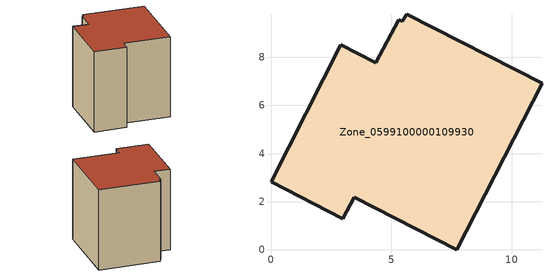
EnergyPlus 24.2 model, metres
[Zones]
Zone_0599100000109930
 floor ground (C_G): 5.46,9.5 5.63,9.8 11.26,6.91 7.72,0 3.45,2.19 2.99,1.29 0,2.82 2.91,8.52 4.36,7.77 5.3,9.56 z3.89
 wall outside (C_F): 2.91,8.52 0,2.82 2.99,1.29 3.45,2.19 7.72,0 11.26,6.91 5.63,9.8 5.46,9.5 5.3,9.56 4.36,7.77 2.91,8.52 z3.89:12.48
 roof outside (C_R): 5.63,9.8 5.46,9.5 5.3,9.56 4.36,7.77 2.91,8.52 0,2.82 2.99,1.29 3.45,2.19 7.72,0 11.26,6.91 z12.48
[BUILDING]
Pand.0599100000109930: North Axis=0; Terrain=City; Loads Convergence Tolerance Value=0.04; Temperature Convergence Tolerance Value=0.4; Solar Distribution=FullExterior; Maximum Number of Warmup Days=25; Minimum Number of Warmup Days=1
[Site:Location]
Rotterdam.The.Hague.AP_ZH_NLD Design_Conditions: Latitude=51.96; Longitude=4.45; Time Zone=1; Elevation=-4.5
[SITE:GROUNDTEMPERATURE:BUILDINGSURFACE]
18, 18, 18, 18, 18, 18, 18, 18, 18, 18, 18, 18
[MATERIAL] Thermal Absorptance=0.9; Solar Absorptance=0.7; Visible Absorptance=0.7
Name | Roughness | Thickness | Conductivity | Density | Specific Heat
G.TI.1992-2005 | MediumSmooth | 0.15 | 0.06 | 540 | 1210
F.TI.1992-2005 | Rough | 0.3 | 0.12 | 1920 | 840
R.TI.1992-2005 | MediumRough | 0.2 | 0.08 | 1500 | 1000
[CONSTRUCTION]
C_G: G.TI.1992-2005
C_F: F.TI.1992-2005
C_R: R.TI.1992-2005
[ZONE]
Zone_0599100000109930: Type=1; Multiplier=1; Ceiling Height=Autocalculate; Volume=Autocalculate; Floor Area=autocalculate; Part of Total Floor Area=Yes
[ZONEINFILTRATION:DESIGNFLOWRATE]
Infil_Zone_0599100000109930: Zone or ZoneList or Space or SpaceList=Zone_0599100000109930; Schedule=AlwaysOn; Design Flow Rate Calculation Method=Flow/Area; Flow Rate per Floor Area=0.0015; Constant Term Coefficient=1; Temperature Term Coefficient=0; Velocity Term Coefficient=0; Velocity Squared Term Coefficient=0
[HVACTEMPLATE:ZONE:IDEALLOADSAIRSYSTEM]
Zone_0599100000109930: Maximum Heating Supply Air Temperature=50; Minimum Cooling Supply Air Temperature=13; Maximum Heating Supply Air Humidity Ratio=0.0156; Minimum Cooling Supply Air Humidity Ratio=0.0077; Heating Limit=NoLimit; Cooling Limit=NoLimit; Dehumidification Control Type=ConstantSensibleHeatRatio; Cooling Sensible Heat Ratio=0.7; Dehumidification Setpoint=60; Humidification Control Type=None; Humidification Setpoint=30; Outdoor Air Method=None; Outdoor Air Flow Rate per Person=0.00944; Outdoor Air Flow Rate per Zone Floor Area=0; Outdoor Air Flow Rate per Zone=0; Demand Controlled Ventilation Type=None; Outdoor Air Economizer Type=NoEconomizer; Heat Recovery Type=None; Sensible Heat Recovery Effectiveness=0.7; Latent Heat Recovery Effectiveness=0.65
[ZONECONTROL:THERMOSTAT]
ThermostatControl_Zone_0599100000109930: Zone or ZoneList=Zone_0599100000109930; Control Type Schedule=DualSetpointControlType; Control 1=Thermostat_Zone_0599100000109930; Temperature Difference Between Cutout And Setpoint=0
[THERMOSTATSETPOINT:DUALSETPOINT]
Thermostat_Zone_0599100000109930: Heating Setpoint Temperature Schedule=HeatingSetpoint_Zone_0599100000109930; Cooling Setpoint Temperature Schedule=CoolingSetpoint_Zone_0599100000109930
[SCHEDULE:COMPACT]
HeatingSetpoint_Zone_0599100000109930: Through: 12/31, For: AllDays, Until: 24:00, 21
CoolingSetpoint_Zone_0599100000109930: Through: 12/31, For: AllDays, Until: 24:00, 24
DualSetpointControlType: Through: 12/31, For: AllDays, Until: 24:00, 4
AlwaysOn: Through: 12/31, For: AllDays, Until: 24:00, 1
